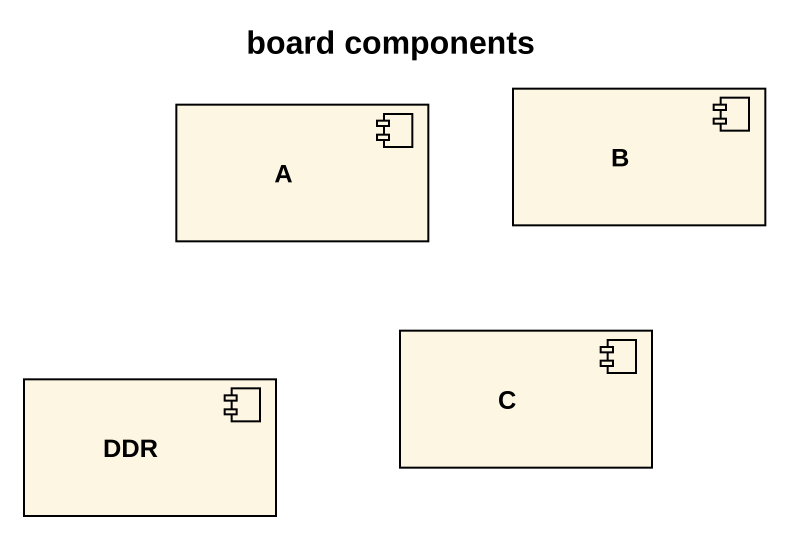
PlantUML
@startuml
title board components
component A
component B
component DDR
component C
@enduml
